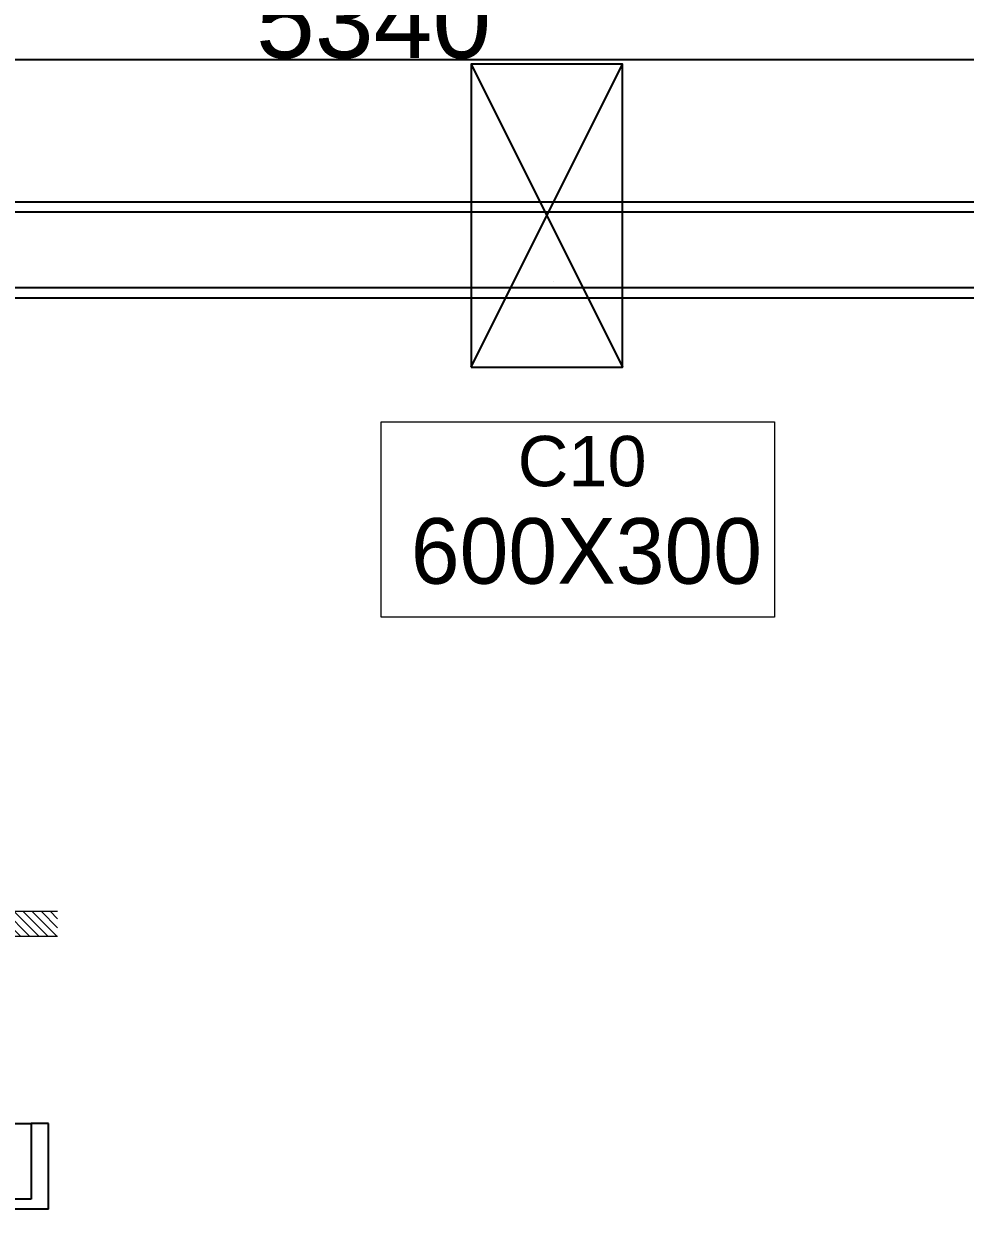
# Model space of a CAD drawing. Header units: millimetres. Extents: x -1932176 to 78768, y -1967 to 1266654.
# Drawn here: x -1728354 to -1726488, y 1216871 to 1219221 of the extents above; entities that cross this region are included whole.
import ezdxf

# ---------------------------------------------------------------- set-up
doc = ezdxf.new("R2010")
doc.units = ezdxf.units.MM
for name, color, linetype, lineweight in [('Layer2', 7, 'Continuous', 5), ('LEVEL', 252, 'Continuous', 13), ('text', 252, 'Continuous', 5)]:
    doc.layers.add(name, color=color, linetype=linetype, lineweight=lineweight)
doc.styles.get("Standard").update_dxf_attribs({"font": 'arial.ttf'})
doc.dimstyles.new('ISO-25', dxfattribs={"dimtxt": 150, "dimasz": 2.5, "dimexe": 1.25, "dimexo": 0.625, "dimtad": 1, "dimtxsty": 'Standard', "dimcen": 2.5, "dimadec": 0, "dimazin": 0, "dimtfac": 1, "dimtmove": 0, "dimatfit": 3, "dimfxl": 1, "dimarcsym": 0})

# ---------------------------------------------------------------- blocks, each defined once
blk = doc.blocks.new('*D402')
at = {"color": 0, "lineweight": -2, "ltscale": 30, "transparency": 16777216}
for p, q in [((-1730329.8, 1218868.6), (-1730329.8, 1219151.1)), ((-1730327.3, 1219149.9), (-1724994, 1219150.1)), ((-1724991.5, 1218868.8), (-1724991.5, 1219151.3))]:
    blk.add_line(p, q, dxfattribs=at)
at = {"color": 0, "ltscale": 30, "transparency": 16777216}
for points in [[(-1730327.3, 1219150.3), (-1730327.3, 1219149.5), (-1730329.8, 1219149.9)], [(-1724994, 1219150.5), (-1724994, 1219149.7), (-1724991.5, 1219150.1)]]:
    blk.add_solid(points, dxfattribs=at)
at = {"layer": 'Defpoints', "color": 0, "ltscale": 30, "transparency": 16777216}
for p in [(-1724991.5, 1219150.1), (-1730329.8, 1218868), (-1724991.5, 1218868.2)]:
    blk.add_point(p, dxfattribs=at)
at = {"color": 0, "ltscale": 30, "transparency": 16777216, "insert": (-1727660.6, 1219227.2), "char_height": 150, "attachment_point": 5, "rotation": 0.0018}
blk.add_mtext('5340', dxfattribs=at)

msp = doc.modelspace()

# ---------------------------------------------------------------- hatches: boundary and pattern name
at = {"layer": 'LEVEL'}
h = msp.add_hatch(dxfattribs=at)
h.set_pattern_fill('ANSI31', color=256, scale=4, angle=90)
h.set_pattern_definition([(135, (-1660324.923, 959319.152), (-8.9802561, -8.9802561), [])])
h.paths.add_polyline_path([(-1728586.91676, 1217511.93478), (-1728586.91676, 1217461.93478), (-1728436.91676, 1217461.93478), (-1728436.91676, 1217511.93478)])
h.paths.add_polyline_path([(-1728436.91676, 1217461.93478), (-1728436.91676, 1217411.93478), (-1728286.91676, 1217411.93478), (-1728286.91676, 1217461.93478)])

# ---------------------------------------------------------------- linework, layer by layer
for p, q in [((-1727467.57487, 1219140.72051), (-1727167.57487, 1218540.72051)), ((-1727467.57487, 1218540.72051), (-1727167.57487, 1219140.72051))]:
    msp.add_line(p, q)
at = {"ltscale": 30}
for p, q in [((-1730329.75594, 1218868.02445), (-1724991.47819, 1218868.1963)), ((-1730349.72534, 1218848.0252), (-1724971.28592, 1218848.19695)), ((-1730577.50546, 1218678.01706), (-1726429.20251, 1218678.01706)), ((-1730556.17319, 1218698.01716), (-1726443.18916, 1218698.11623)), ((-1728305.05718, 1217041.23621), (-1728339.35597, 1217041.23621)), ((-1728339.35597, 1217041.23608), (-1728339.35597, 1216891.23608)), ((-1728305.05718, 1216871.23608), (-1728305.05718, 1217041.23621)), ((-1728339.35597, 1216891.23608), (-1730577.50546, 1216891.23608)), ((-1728305.05718, 1216871.23608), (-1730577.50546, 1216871.23608))]:
    msp.add_line(p, q, dxfattribs=at)
at = {"linetype": 'ByBlock', "transparency": 33554687}
for p, q in [((-1727304.79935, 1218710.72051), (-1727304.79478, 1218710.72051)), ((-1727467.57487, 1218540.72051), (-1727167.57487, 1218540.72051)), ((-1730330.0549, 1217041.22867), (-1728339.35597, 1217041.23608))]:
    msp.add_line(p, q, dxfattribs=at)
msp.add_lwpolyline([(-1727467.57487, 1218540.72051), (-1727167.57487, 1218540.72051), (-1727167.57487, 1219140.72051), (-1727467.57487, 1219140.72051)], close=True)
at = {"layer": 'Layer2', "color": 252, "true_color": 0x939598, "transparency": 33554687}
msp.add_lwpolyline([(-1727645.88615, 1218432.12459), (-1726866.14174, 1218432.12459), (-1726866.14174, 1218044.94401), (-1727645.88615, 1218044.94401)], close=True, dxfattribs=at)
at = {"layer": 'LEVEL'}
for p, q in [((-1728436.91676, 1217461.93478), (-1728286.91676, 1217461.93478)), ((-1728286.91676, 1217411.93478), (-1728436.91676, 1217411.93478))]:
    msp.add_line(p, q, dxfattribs=at)

# ---------------------------------------------------------------- texts
at = {"layer": 'Layer2', "color": 252, "linetype": 'ByBlock', "lineweight": 9, "true_color": 0x939598, "transparency": 16777216, "insert": (-1727586.9121, 1218241.17172), "char_height": 130, "attachment_point": 1}
msp.add_mtext_dynamic_manual_height_columns('{\\fCentury Gothic|b0|i0|c0|p34;600X300}', width=741.9718666, gutter_width=57.3737, heights=[0], dxfattribs=at)
at = {"layer": 'text', "color": 252, "true_color": 0x939598, "transparency": 16777216, "insert": (-1727375.22609, 1218404.20906), "char_height": 99.743185, "attachment_point": 1}
msp.add_mtext_dynamic_manual_height_columns('C10', width=1.2192188, gutter_width=1, heights=[0], dxfattribs=at)

# ---------------------------------------------------------------- dimensions: what is measured, and where the dimension line sits
at = {"color": 252, "ltscale": 30}
dim = msp.add_aligned_dim(p1=(-1730329.75594, 1218868.02445), p2=(-1724991.47819, 1218868.1963), distance=281.87229, text='5340', dimstyle='ISO-25', dxfattribs=at)
dim.commit()
dim.dimension.update_dxf_attribs({"geometry": '*D402', "text_midpoint": (-1727660.62863, 1219227.24477)})

doc.saveas('drawing.dxf')
